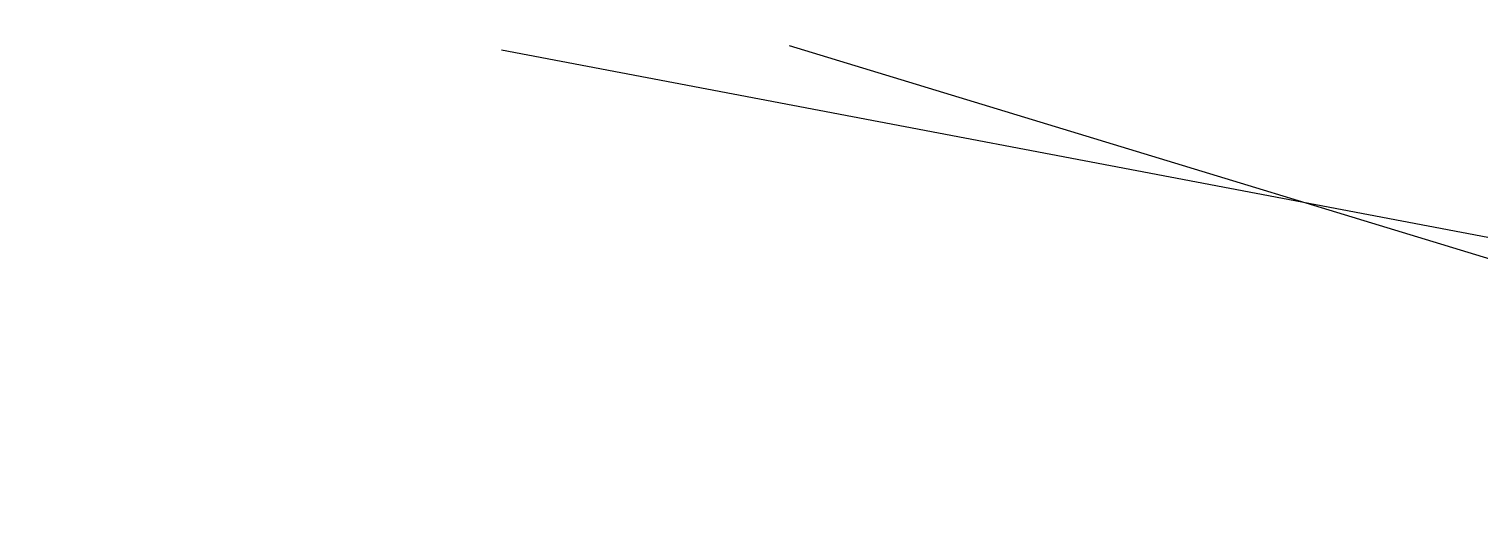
# Model space of a CAD drawing. Extents: x 0 to 16296672895, y -37409619871 to 0.
# Drawn here: x 16296672280.07 to 16296672306.2, y -37409617563.31 to -37409617554.51 of the extents above; entities that cross this region are included whole.
import ezdxf

# ---------------------------------------------------------------- set-up
doc = ezdxf.new("R2010")
doc.units = 0
doc.header["$LTSCALE"] = 10
doc.header["$MEASUREMENT"] = 0
doc.layers.add('1', color=7, linetype='CONTINUOUS')

msp = doc.modelspace()

# ---------------------------------------------------------------- linework, layer by layer
at = {"layer": '1', "color": 7, "linetype": 'Continuous'}
for points in [[(16296672329.543221, -37409617597.177208, 0), (16296672330.20421, -37409617594.123367, 0), (16296672330.540489, -37409617591.033463, 0), (16296672330.539101, -37409617587.930252, 0), (16296672330.2045, -37409617584.839684, 0), (16296672329.539419, -37409617581.786583, 0), (16296672328.252001, -37409617578.06002, 0), (16296672326.473869, -37409617574.476212, 0), (16296672324.2279, -37409617571.078934, 0), (16296672321.54248, -37409617567.909203, 0), (16296672318.45108, -37409617565.004929, 0), (16296672314.991779, -37409617562.400589, 0), (16296672311.20686, -37409617560.126999, 0), (16296672307.142321, -37409617558.211014, 0), (16296672302.84741, -37409617556.675262, 0), (16296672298.374081, -37409617555.537903, 0), (16296672293.77639, -37409617554.812378, 0), (16296672289.1099, -37409617554.507294, 0), (16296672283.764851, -37409617554.677849, 0), (16296672278.48789, -37409617555.399452, 0)], [(16296672306.354679, -37409617558.271477, 0), (16296672304.67869, -37409617557.652946, 0), (16296672302.97159, -37409617557.094414, 0), (16296672301.23658, -37409617556.596931, 0), (16296672299.4769, -37409617556.161453, 0), (16296672297.69585, -37409617555.788757, 0), (16296672295.89679, -37409617555.479591, 0), (16296672294.083071, -37409617555.234497, 0), (16296672292.258101, -37409617555.053947, 0), (16296672290.425289, -37409617554.938293, 0), (16296672288.5881, -37409617554.887718, 0), (16296672286.74995, -37409617554.902344, 0), (16296672284.914301, -37409617554.98214, 0), (16296672283.084591, -37409617555.126953, 0), (16296672281.26425, -37409617555.336502, 0), (16296672279.45668, -37409617555.610413, 0)]]:
    msp.add_polyline3d(points, dxfattribs=at)

doc.saveas('drawing.dxf')
